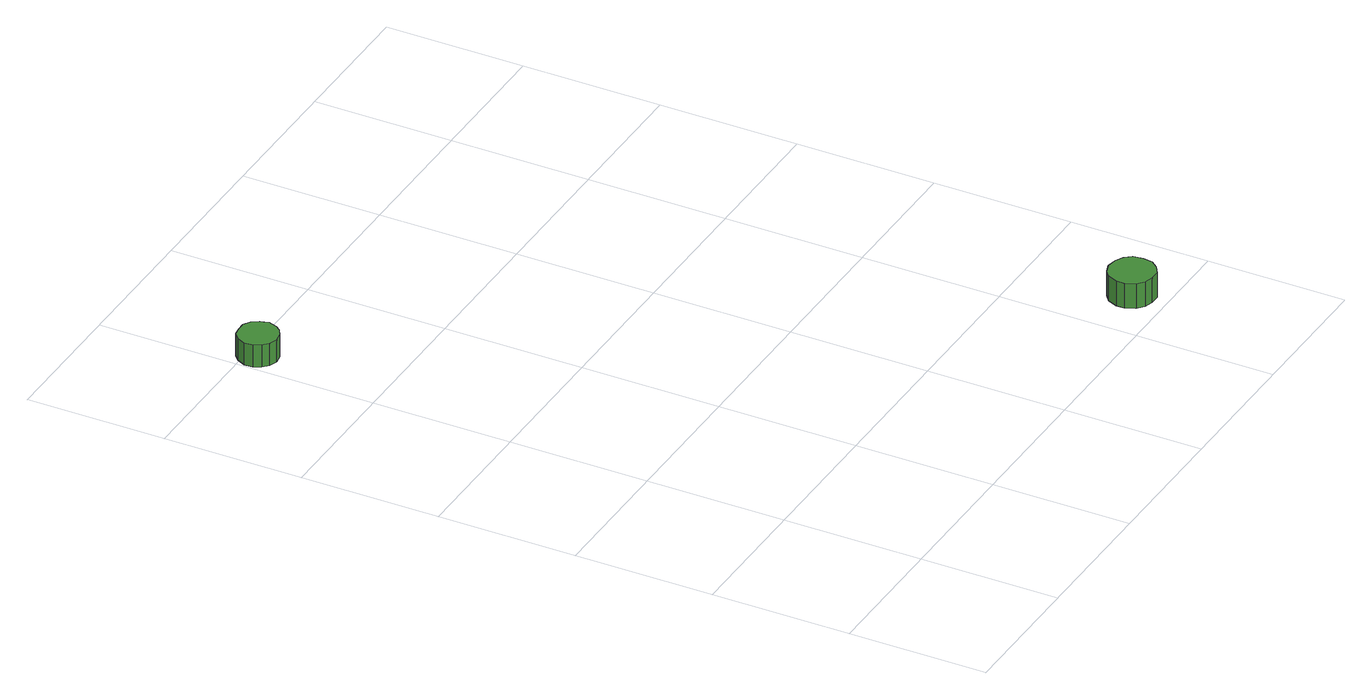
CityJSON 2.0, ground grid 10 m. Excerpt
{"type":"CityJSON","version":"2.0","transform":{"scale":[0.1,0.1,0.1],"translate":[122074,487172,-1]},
"CityObjects":{
"tree1":{"type":"SolitaryVegetationObject","attributes":{"function":"something"},"geometry":[{"type":"MultiSurface","lod":"1","boundaries":[[[0,1,2,3,4,5,6,7,8,9,10,11,12,13,14]],[[15,16,17,18,19,20,21,22,23,24,25,26,27,28,29]],[[0,29,28,1]],[[1,28,27,2]],[[2,27,26,3]],[[3,26,25,4]],[[4,25,24,5]],[[5,24,23,6]],[[6,23,22,7]],[[7,22,21,8]],[[8,21,20,9]],[[9,20,19,10]],[[10,19,18,11]],[[11,18,17,12]],[[12,17,16,13]],[[13,16,15,14]],[[14,15,29,0]]]}]},
"tree2":{"type":"SolitaryVegetationObject","attributes":{"function":"something"},"geometry":[{"type":"MultiSurface","lod":"1","boundaries":[[[30,31,32,33,34,35,36,37,38,39,40,41,42,43,44]],[[45,46,47,48,49,50,51,52,53,54,55,56,57,58,59]],[[30,59,58,31]],[[31,58,57,32]],[[32,57,56,33]],[[33,56,55,34]],[[34,55,54,35]],[[35,54,53,36]],[[36,53,52,37]],[[37,52,51,38]],[[38,51,50,39]],[[39,50,49,40]],[[40,49,48,41]],[[41,48,47,42]],[[42,47,46,43]],[[43,46,45,44]],[[44,45,59,30]]]}]},
"tree3":{"type":"SolitaryVegetationObject","attributes":{"function":"something"}},
"tree4":{"type":"SolitaryVegetationObject","attributes":{"function":"something"}}
},
"vertices":[
[31,492,24],[29,498,24],[26,503,24],[21,506,24],[15,506,24],[9,505,24],[5,501,24],[2,495,24],[2,489,24],[5,484,24],[9,480,24],[15,478,24],[21,479,24],[26,482,24],[29,486,24],[29,486,7],[26,482,7],[21,479,7],[15,478,7],[9,480,7],[5,484,7],[2,489,7],[2,495,7],[5,501,7],[9,505,7],[15,506,7],[21,506,7],[26,503,7],[29,498,7],[31,492,7],
[358,25,26],[357,32,26],[353,37,26],[347,40,26],[340,41,26],[334,39,26],[329,35,26],[326,28,26],[326,22,26],[329,15,26],[334,11,26],[340,9,26],[347,9,26],[353,13,26],[357,18,26],[357,18,7],[353,13,7],[347,9,7],[340,9,7],[334,11,7],[329,15,7],[326,22,7],[326,28,7],[329,35,7],[334,39,7],[340,41,7],[347,40,7],[353,37,7],[357,32,7],[358,25,7]
]}
